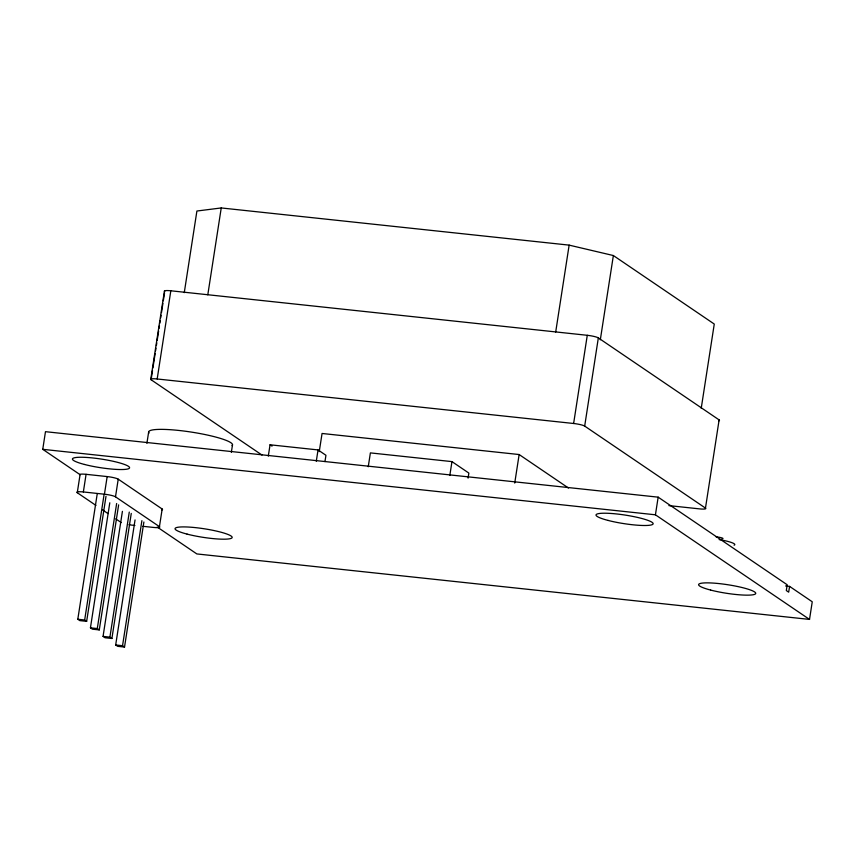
<?xml version="1.0" encoding="UTF-8"?>
<svg xmlns="http://www.w3.org/2000/svg" width="855" height="855" viewBox="0 0 855 855"><rect width="100%" height="100%" fill="white"/><g stroke="black" fill="none" stroke-linecap="round" stroke-linejoin="round"><path stroke-width="1.28" d="M80.167 474.728L42.75 449.324L45.475 431.679L658.158 497.161L787.209 584.777L786.311 590.548L788.684 592.162L789.582 586.391L785.606 585.964M95.942 505.412L77.271 492.726L79.996 475.091A9.031 1.347 8.8 0 1 86.077 474.322L107.174 476.577A9.031 1.347 8.8 0 1 118.225 479.174L162.172 509.014L159.447 526.648A9.031 1.347 8.8 0 1 153.366 527.417L142.817 526.295M77.271 492.726A9.031 1.347 8.8 0 1 83.352 491.956L86.077 474.322M106.009 496.295L86.654 621.339L79.793 620.612L77.805 619.255L97.171 494.211M86.654 621.339L84.666 619.993L104.021 494.938M159.447 526.648L115.5 496.819A9.031 1.347 8.8 0 0 104.438 494.211L107.174 476.577M118.631 504.867L99.276 629.911L92.426 629.184L90.438 627.827L109.793 502.783M115.5 496.819L118.225 479.174M99.276 629.911L97.288 628.564L116.643 503.51M131.264 513.438L111.898 638.482L105.047 637.755L103.06 636.398L122.415 511.354M111.898 638.482L109.91 637.135L129.276 512.081M150.779 379.193L164.438 290.999M261.993 455.042L151.089 379.748L152.521 370.536M152.927 367.907L155.172 353.425M155.578 350.796L155.984 348.156M156.39 345.527L156.796 342.898M157.202 340.258L158.635 331.045M159.041 328.416L159.447 325.787M159.853 323.147L160.259 320.518M160.676 317.889L161.082 315.249M161.488 312.62L162.91 303.407M163.316 300.768L164.545 292.87M143.886 522.01L124.531 647.053L117.669 646.327L115.681 644.969L135.047 519.926M146.889 443.36L148.652 432.021M151.089 379.748A9.031 1.347 8.8 0 1 157.181 378.979L170.829 290.786L587.278 335.299A9.031 1.347 8.8 0 1 598.34 337.896L719.119 419.901L705.471 508.094A9.031 1.347 8.8 0 1 699.39 508.864L668.877 505.604M124.531 647.053L122.543 645.707L141.898 520.652M184.274 292.645L196.907 211.025L221.242 207.947L569.141 245.129L613.366 255.538L714.267 324.045L701.228 408.295M207.797 294.825L221.242 207.947M231.342 452.316L232.517 444.75M268.299 456.132L270.052 444.792L318.039 449.922L325.947 455.288L324.964 461.582M316.286 461.262L318.039 449.922M319.246 451.632L322.057 433.474L519.145 454.539L568.49 488.034M368.249 466.755L370.386 452.894L451.964 461.615L468.861 473.082L468.08 478.127M449.816 475.466L451.964 461.615M514.731 483.075L519.145 454.539M555.697 332.007L569.141 245.129M705.471 508.094L584.681 426.089A9.031 1.347 8.8 0 0 573.63 423.492L587.278 335.299M584.681 426.089L598.34 337.896M600.317 339.788L613.366 255.538M789.582 586.391L812.25 601.781L809.525 619.415L655.432 514.806L658.158 497.161M157.181 378.979L573.63 423.492M42.75 449.324L655.432 514.806M83.352 491.956L104.438 494.211M134.908 525.451L132.269 525.173A9.031 1.347 8.8 0 1 128.945 524.714M809.525 619.415L196.842 553.933L157.213 527.033M77.805 619.255L84.666 619.993M90.438 627.827L97.288 628.564M103.06 636.398L109.91 637.135M115.681 644.969L122.543 645.707M270.052 444.792L272.029 446.128M102.536 509.879L108.029 513.609M115.724 518.835L121.218 522.565M162.172 509.014A9.031 1.347 8.8 0 1 161.83 509.869M149.059 433.004A42.419 6.348 8.8 0 1 190.718 431.989A42.419 6.348 8.8 0 1 232.068 445.594M716.105 536.897A4.51 0.673 8.8 0 1 721.78 537.87A4.51 0.673 8.8 0 1 722.069 538.789M719.119 539.601A17.153 2.565 8.8 0 1 734.103 545.201M164.748 291.555A9.031 1.347 8.8 0 1 170.829 290.786M719.119 419.901A9.031 1.347 8.8 0 1 718.777 420.767M84.474 464.457A28.888 4.318 8.8 0 0 129.447 468.113A28.888 4.318 8.8 0 0 89.155 457.628A28.888 4.318 8.8 0 0 84.474 464.457M608.044 520.417A28.888 4.318 8.8 0 0 653.017 524.072A28.888 4.318 8.8 0 0 612.714 513.588A28.888 4.318 8.8 0 0 608.044 520.417M710.633 590.068A28.888 4.318 8.8 0 0 755.606 593.723A28.888 4.318 8.8 0 0 715.314 583.238A28.888 4.318 8.8 0 0 710.633 590.068M187.074 534.108A28.888 4.318 8.8 0 0 232.047 537.763A28.888 4.318 8.8 0 0 191.744 527.279A28.888 4.318 8.8 0 0 187.074 534.108"/></g></svg>
